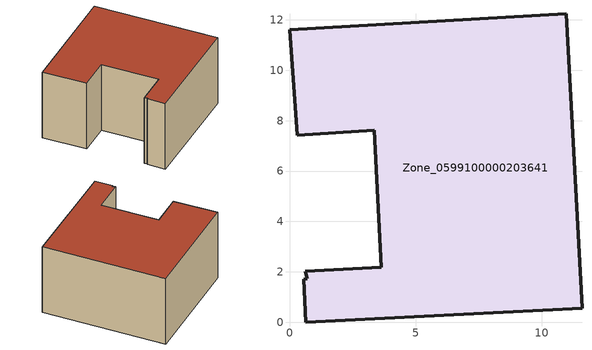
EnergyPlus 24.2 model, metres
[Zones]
Zone_0599100000203641
 floor ground (C_G): 3.64,2.18 3.36,7.62 0.3,7.41 0,11.6 10.98,12.24 11.61,0.56 0.65,0 0.56,1.7 0.7,1.72 0.62,2.02 z0
 wall outside (C_F): 3.36,7.62 3.64,2.18 0.62,2.02 0.7,1.72 0.56,1.7 0.65,0 11.61,0.56 10.98,12.24 0,11.6 0.3,7.41 3.36,7.62 z0:6.85
 roof outside (C_R): 3.64,2.18 0.62,2.02 0.7,1.72 0.56,1.7 0.65,0 11.61,0.56 10.98,12.24 0,11.6 0.3,7.41 3.36,7.62 z6.85
[BUILDING]
Pand.0599100000203641: North Axis=0; Terrain=City; Loads Convergence Tolerance Value=0.04; Temperature Convergence Tolerance Value=0.4; Solar Distribution=FullExterior; Maximum Number of Warmup Days=25; Minimum Number of Warmup Days=1
[Site:Location]
Rotterdam.The.Hague.AP_ZH_NLD Design_Conditions: Latitude=51.96; Longitude=4.45; Time Zone=1; Elevation=-4.5
[SITE:GROUNDTEMPERATURE:BUILDINGSURFACE]
18, 18, 18, 18, 18, 18, 18, 18, 18, 18, 18, 18
[MATERIAL] Thermal Absorptance=0.9; Solar Absorptance=0.7; Visible Absorptance=0.7
Name | Roughness | Thickness | Conductivity | Density | Specific Heat
G.TC.1946 | MediumSmooth | 0.15 | 1 | 540 | 1210
F.TC.1946 | Rough | 0.3 | 0.857143 | 1920 | 840
R.TC.1946 | MediumRough | 0.2 | 0.909091 | 1500 | 1000
[CONSTRUCTION]
C_G: G.TC.1946
C_F: F.TC.1946
C_R: R.TC.1946
[ZONE]
Zone_0599100000203641: Type=1; Multiplier=1; Ceiling Height=Autocalculate; Volume=Autocalculate; Floor Area=autocalculate; Part of Total Floor Area=Yes
[ZONEINFILTRATION:DESIGNFLOWRATE]
Infil_Zone_0599100000203641: Zone or ZoneList or Space or SpaceList=Zone_0599100000203641; Schedule=AlwaysOn; Design Flow Rate Calculation Method=Flow/Area; Flow Rate per Floor Area=0.003; Constant Term Coefficient=1; Temperature Term Coefficient=0; Velocity Term Coefficient=0; Velocity Squared Term Coefficient=0
[HVACTEMPLATE:ZONE:IDEALLOADSAIRSYSTEM]
Zone_0599100000203641: Maximum Heating Supply Air Temperature=50; Minimum Cooling Supply Air Temperature=13; Maximum Heating Supply Air Humidity Ratio=0.0156; Minimum Cooling Supply Air Humidity Ratio=0.0077; Heating Limit=NoLimit; Cooling Limit=NoLimit; Dehumidification Control Type=ConstantSensibleHeatRatio; Cooling Sensible Heat Ratio=0.7; Dehumidification Setpoint=60; Humidification Control Type=None; Humidification Setpoint=30; Outdoor Air Method=None; Outdoor Air Flow Rate per Person=0.00944; Outdoor Air Flow Rate per Zone Floor Area=0; Outdoor Air Flow Rate per Zone=0; Demand Controlled Ventilation Type=None; Outdoor Air Economizer Type=NoEconomizer; Heat Recovery Type=None; Sensible Heat Recovery Effectiveness=0.7; Latent Heat Recovery Effectiveness=0.65
[ZONECONTROL:THERMOSTAT]
ThermostatControl_Zone_0599100000203641: Zone or ZoneList=Zone_0599100000203641; Control Type Schedule=DualSetpointControlType; Control 1=Thermostat_Zone_0599100000203641; Temperature Difference Between Cutout And Setpoint=0
[THERMOSTATSETPOINT:DUALSETPOINT]
Thermostat_Zone_0599100000203641: Heating Setpoint Temperature Schedule=HeatingSetpoint_Zone_0599100000203641; Cooling Setpoint Temperature Schedule=CoolingSetpoint_Zone_0599100000203641
[SCHEDULE:COMPACT]
HeatingSetpoint_Zone_0599100000203641: Through: 12/31, For: AllDays, Until: 24:00, 21
CoolingSetpoint_Zone_0599100000203641: Through: 12/31, For: AllDays, Until: 24:00, 24
DualSetpointControlType: Through: 12/31, For: AllDays, Until: 24:00, 4
AlwaysOn: Through: 12/31, For: AllDays, Until: 24:00, 1
